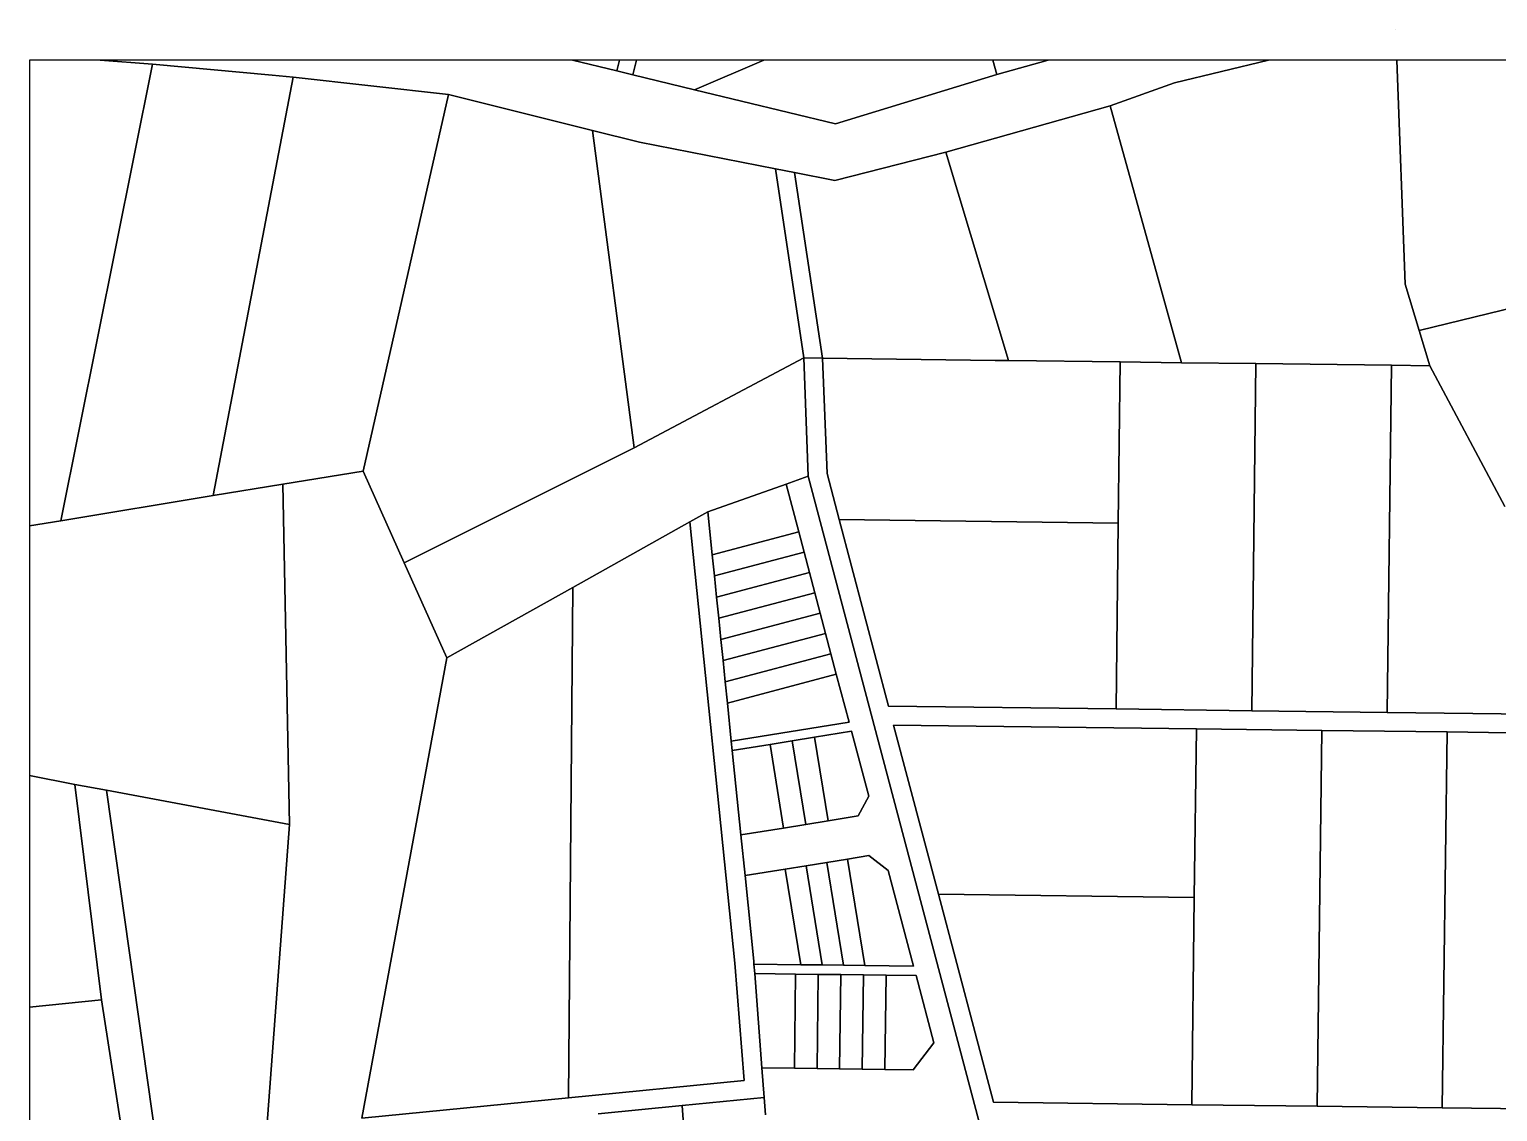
# Model space of a CAD drawing. Header units: inches. Extents: x 3562 to 70198, y -55726 to -1193.
# Drawn here: x 56198 to 60876, y -5171 to -1723 of the extents above; entities that cross this region are included whole.
import ezdxf

# ---------------------------------------------------------------- set-up
doc = ezdxf.new("R2010")
doc.units = ezdxf.units.IN
doc.header["$MEASUREMENT"] = 0
doc.layers.add('Locality Plan', color=7, linetype='Continuous')

# ---------------------------------------------------------------- blocks, each defined once
blk = doc.blocks.new('PD_912705')
at = {"layer": 'Locality Plan', "color": 7}
for p, q in [((60551.1, -1723.1), (60551.1, -1723.8)), ((60551.1, -1723.8), (60551.1, -1723.1)), ((56423.6, -1821.3), (56590.3, -1833.7)), ((56590.3, -1833.7), (56423.6, -1821.3)), ((58069.4, -1855.5), (57927.8, -1821.3)), ((57927.8, -1821.3), (58069.4, -1855.5)), ((58078.2, -1821.3), (58069.4, -1855.5)), ((58069.4, -1855.5), (58078.2, -1821.3)), ((58120.4, -1867.8), (58131.5, -1821.3)), ((58131.5, -1821.3), (58120.4, -1867.8)), ((58316.5, -1915.3), (58537.5, -1821.3)), ((58537.5, -1821.3), (58316.5, -1915.3)), ((59267.1, -1821.3), (59279.7, -1866.5)), ((59279.7, -1866.5), (59267.1, -1821.3)), ((59444, -1821.3), (59279.7, -1866.5)), ((59279.7, -1866.5), (59444, -1821.3)), ((59845.9, -1893.7), (60145.3, -1821.3)), ((60145.3, -1821.3), (59845.9, -1893.7)), ((60554.7, -1821.3), (60581.2, -2535.3)), ((60581.2, -2535.3), (60554.7, -1821.3)), ((56590.3, -1833.7), (56298.2, -3288.4)), ((56298.2, -3288.4), (56590.3, -1833.7)), ((56590.3, -1833.7), (56971.3, -1868.5)), ((56971.3, -1868.5), (56590.3, -1833.7)), ((56971.3, -1868.5), (57037.9, -1875.8)), ((57037.9, -1875.8), (56971.3, -1868.5)), ((58120.4, -1867.8), (58069.4, -1855.5)), ((58069.4, -1855.5), (58120.4, -1867.8)), ((58316.5, -1915.3), (58120.4, -1867.8)), ((58120.4, -1867.8), (58316.5, -1915.3)), ((59279.7, -1866.5), (58766.2, -2024)), ((58766.2, -2024), (59279.7, -1866.5)), ((56783.1, -3208.4), (57037.9, -1875.8)), ((57037.9, -1875.8), (56783.1, -3208.4)), ((57037.9, -1875.8), (57533.1, -1930.8)), ((57533.1, -1930.8), (57037.9, -1875.8)), ((58766.2, -2024), (58316.5, -1915.3)), ((58316.5, -1915.3), (58766.2, -2024)), ((59641.7, -1966.7), (59845.9, -1893.7)), ((59845.9, -1893.7), (59641.7, -1966.7)), ((57261.5, -3130.1), (57533.1, -1930.8)), ((57533.1, -1930.8), (57261.5, -3130.1)), ((57533.1, -1930.8), (57991.4, -2045.4)), ((57991.4, -2045.4), (57533.1, -1930.8)), ((59118, -2114.4), (59641.7, -1966.7)), ((59641.7, -1966.7), (59118, -2114.4)), ((59641.7, -1966.7), (59868.6, -2785)), ((59868.6, -2785), (59641.7, -1966.7)), ((57991.4, -2045.4), (58125, -3055.8)), ((58125, -3055.8), (57991.4, -2045.4)), ((57991.4, -2045.4), (58141.1, -2082.8)), ((58141.1, -2082.8), (57991.4, -2045.4)), ((58141.1, -2082.8), (58575.2, -2167.7)), ((58575.2, -2167.7), (58141.1, -2082.8)), ((58763.8, -2204.5), (59118, -2114.4)), ((59118, -2114.4), (58763.8, -2204.5)), ((59317.7, -2778.1), (59118, -2114.4)), ((59118, -2114.4), (59317.7, -2778.1)), ((58575.2, -2167.7), (58665.1, -2769.9)), ((58665.1, -2769.9), (58575.2, -2167.7)), ((58575.2, -2167.7), (58635.4, -2179.4)), ((58635.4, -2179.4), (58575.2, -2167.7)), ((58635.4, -2179.4), (58725.1, -2770.7)), ((58725.1, -2770.7), (58635.4, -2179.4)), ((58635.4, -2179.4), (58763.8, -2204.5)), ((58763.8, -2204.5), (58635.4, -2179.4)), ((60581.2, -2535.3), (60625.7, -2682.9)), ((60625.7, -2682.9), (60581.2, -2535.3)), ((60625.7, -2682.9), (61047.5, -2578.9)), ((61047.5, -2578.9), (60625.7, -2682.9)), ((60659.5, -2794.8), (60625.7, -2682.9)), ((60625.7, -2682.9), (60659.5, -2794.8)), ((58665.1, -2769.9), (58125, -3055.8)), ((58125, -3055.8), (58665.1, -2769.9)), ((58725.1, -2770.7), (58665.1, -2769.9)), ((58665.1, -2769.9), (58679.3, -3146.8)), ((58665.1, -2769.9), (58725.1, -2770.7)), ((58679.3, -3146.8), (58665.1, -2769.9)), ((58725.1, -2770.7), (58739, -3137.8)), ((58739, -3137.8), (58725.1, -2770.7)), ((58725.1, -2770.7), (59274.9, -2777.5)), ((59274.9, -2777.5), (58725.1, -2770.7)), ((59274.9, -2777.5), (59317.7, -2778.1)), ((59317.7, -2778.1), (59274.9, -2777.5)), ((59317.7, -2778.1), (59673.5, -2782.5)), ((59673.5, -2782.5), (59317.7, -2778.1)), ((59667.2, -3295.9), (59673.5, -2782.5)), ((59673.5, -2782.5), (59667.2, -3295.9)), ((59673.5, -2782.5), (59868.6, -2785)), ((59868.6, -2785), (59673.5, -2782.5)), ((59868.6, -2785), (60105.8, -2787.9)), ((60105.8, -2787.9), (59868.6, -2785)), ((60092.1, -3893.6), (60105.8, -2787.9)), ((60105.8, -2787.9), (60092.1, -3893.6)), ((60105.8, -2787.9), (60538, -2793.3)), ((60538, -2793.3), (60105.8, -2787.9)), ((60538, -2793.3), (60524.2, -3899)), ((60524.2, -3899), (60538, -2793.3)), ((60538, -2793.3), (60659.5, -2794.8)), ((60659.5, -2794.8), (60538, -2793.3)), ((60659.5, -2794.8), (60898.8, -3242.6)), ((60898.8, -3242.6), (60659.5, -2794.8)), ((58125, -3055.8), (57391.9, -3423)), ((57391.9, -3423), (58125, -3055.8)), ((57004.9, -3171.8), (57261.5, -3130.1)), ((57261.5, -3130.1), (57004.9, -3171.8)), ((57261.5, -3130.1), (57391.9, -3423)), ((57391.9, -3423), (57261.5, -3130.1)), ((56783.1, -3208.4), (57004.9, -3171.8)), ((57004.9, -3171.8), (56783.1, -3208.4)), ((57026.5, -4256.5), (57004.9, -3171.8)), ((57004.9, -3171.8), (57026.5, -4256.5)), ((58608.5, -3172), (58359.6, -3260.5)), ((58359.6, -3260.5), (58608.5, -3172)), ((58679.3, -3146.8), (58608.5, -3172)), ((58608.5, -3172), (58679.3, -3146.8)), ((58608.5, -3172), (58648.7, -3323.8)), ((58648.7, -3323.8), (58608.5, -3172)), ((59223, -5199.9), (58679.3, -3146.8)), ((58679.3, -3146.8), (59223, -5199.9)), ((58739, -3137.8), (58777.9, -3284.8)), ((58777.9, -3284.8), (58739, -3137.8)), ((56298.2, -3288.4), (56783.1, -3208.4)), ((56783.1, -3208.4), (56298.2, -3288.4)), ((58359.6, -3260.5), (58302.4, -3292.3)), ((58302.4, -3292.3), (58359.6, -3260.5)), ((58373.4, -3396.7), (58359.6, -3260.5)), ((58359.6, -3260.5), (58373.4, -3396.7)), ((56197.6, -3305.1), (56298.2, -3288.4)), ((56298.2, -3288.4), (56197.6, -3305.1)), ((58302.4, -3292.3), (57929.1, -3500.7)), ((57929.1, -3500.7), (58302.4, -3292.3)), ((58445.7, -4697.4), (58302.4, -3292.3)), ((58302.4, -3292.3), (58445.7, -4697.4)), ((58777.9, -3284.8), (58935.3, -3879.2)), ((58935.3, -3879.2), (58777.9, -3284.8)), ((58777.9, -3284.8), (59667.2, -3295.9)), ((59667.2, -3295.9), (58777.9, -3284.8)), ((59659.9, -3888.2), (59667.2, -3295.9)), ((59667.2, -3295.9), (59659.9, -3888.2)), ((58373.4, -3396.7), (58648.7, -3323.8)), ((58648.7, -3323.8), (58373.4, -3396.7)), ((58648.7, -3323.8), (58665.8, -3388.5)), ((58665.8, -3388.5), (58648.7, -3323.8)), ((58380.3, -3464.2), (58373.4, -3396.7)), ((58373.4, -3396.7), (58380.3, -3464.2)), ((58380.3, -3464.2), (58665.8, -3388.5)), ((58665.8, -3388.5), (58380.3, -3464.2)), ((58665.8, -3388.5), (58682.9, -3453.3)), ((58682.9, -3453.3), (58665.8, -3388.5)), ((57391.9, -3423), (57527.4, -3724.8)), ((57527.4, -3724.8), (57391.9, -3423)), ((58387.2, -3531.7), (58682.9, -3453.3)), ((58682.9, -3453.3), (58387.2, -3531.7)), ((58682.9, -3453.3), (58700.1, -3518.1)), ((58700.1, -3518.1), (58682.9, -3453.3)), ((57527.4, -3724.8), (57929.1, -3500.7)), ((57929.1, -3500.7), (57527.4, -3724.8)), ((57929.1, -3500.7), (57915.6, -5127)), ((57915.6, -5127), (57929.1, -3500.7)), ((58387.2, -3531.7), (58380.3, -3464.2)), ((58380.3, -3464.2), (58387.2, -3531.7)), ((58394.1, -3599.1), (58387.2, -3531.7)), ((58387.2, -3531.7), (58394.1, -3599.1)), ((58394.1, -3599.1), (58700.1, -3518.1)), ((58700.1, -3518.1), (58394.1, -3599.1)), ((58700.1, -3518.1), (58717.2, -3582.8)), ((58717.2, -3582.8), (58700.1, -3518.1)), ((58401, -3666.6), (58394.1, -3599.1)), ((58394.1, -3599.1), (58401, -3666.6)), ((58401, -3666.6), (58717.2, -3582.8)), ((58717.2, -3582.8), (58401, -3666.6)), ((58717.2, -3582.8), (58734.4, -3647.6)), ((58734.4, -3647.6), (58717.2, -3582.8)), ((58407.8, -3734.1), (58734.4, -3647.6)), ((58734.4, -3647.6), (58407.8, -3734.1)), ((58734.4, -3647.6), (58751.5, -3712.4)), ((58751.5, -3712.4), (58734.4, -3647.6)), ((58407.8, -3734.1), (58401, -3666.6)), ((58401, -3666.6), (58407.8, -3734.1)), ((57527.4, -3724.8), (57256.7, -5191.7)), ((57256.7, -5191.7), (57527.4, -3724.8)), ((58414.7, -3801.6), (58407.8, -3734.1)), ((58407.8, -3734.1), (58414.7, -3801.6)), ((58414.7, -3801.6), (58751.5, -3712.4)), ((58751.5, -3712.4), (58414.7, -3801.6)), ((58751.5, -3712.4), (58768.7, -3777.1)), ((58768.7, -3777.1), (58751.5, -3712.4)), ((58421.6, -3869.1), (58768.7, -3777.1)), ((58768.7, -3777.1), (58421.6, -3869.1)), ((58768.7, -3777.1), (58809.1, -3929.9)), ((58809.1, -3929.9), (58768.7, -3777.1)), ((58421.6, -3869.1), (58414.7, -3801.6)), ((58414.7, -3801.6), (58421.6, -3869.1)), ((58434, -3990.4), (58421.6, -3869.1)), ((58421.6, -3869.1), (58434, -3990.4)), ((58935.3, -3879.2), (59659.9, -3888.2)), ((59659.9, -3888.2), (58935.3, -3879.2)), ((60092.1, -3893.6), (59659.9, -3888.2)), ((59659.9, -3888.2), (60092.1, -3893.6)), ((60524.2, -3899), (60092.1, -3893.6)), ((60092.1, -3893.6), (60524.2, -3899)), ((60524.2, -3899), (61303.5, -3908.7)), ((61303.5, -3908.7), (60524.2, -3899)), ((58809.1, -3929.9), (58434, -3990.4)), ((58434, -3990.4), (58809.1, -3929.9)), ((58699.6, -3977.9), (58816.8, -3959)), ((58816.8, -3959), (58699.6, -3977.9)), ((58816.8, -3959), (58871.8, -4166.4)), ((58871.8, -4166.4), (58816.8, -3959)), ((59916, -3951.4), (58951.2, -3939.4)), ((58951.2, -3939.4), (59093.8, -4478.2)), ((59093.8, -4478.2), (58951.2, -3939.4)), ((58951.2, -3939.4), (59916, -3951.4)), ((59916, -3951.4), (59909.3, -4488.4)), ((59909.3, -4488.4), (59916, -3951.4)), ((60315.2, -3956.4), (59916, -3951.4)), ((59916, -3951.4), (60315.2, -3956.4)), ((60300.3, -5153.7), (60315.2, -3956.4)), ((60315.2, -3956.4), (60300.3, -5153.7)), ((60714.4, -3961.4), (60315.2, -3956.4)), ((60315.2, -3956.4), (60714.4, -3961.4)), ((60699.5, -5158.7), (60714.4, -3961.4)), ((60714.4, -3961.4), (60699.5, -5158.7)), ((60714.4, -3961.4), (61113.5, -3966.4)), ((61113.5, -3966.4), (60714.4, -3961.4)), ((58437, -4020.3), (58434, -3990.4)), ((58434, -3990.4), (58437, -4020.3)), ((58437, -4020.3), (58557.5, -4000.9)), ((58557.5, -4000.9), (58437, -4020.3)), ((58464.4, -4289.4), (58437, -4020.3)), ((58437, -4020.3), (58464.4, -4289.4)), ((58557.5, -4000.9), (58628.5, -3989.4)), ((58628.5, -3989.4), (58557.5, -4000.9)), ((58557.5, -4000.9), (58600.5, -4267.4)), ((58600.5, -4267.4), (58557.5, -4000.9)), ((58628.5, -3989.4), (58699.6, -3977.9)), ((58699.6, -3977.9), (58628.5, -3989.4)), ((58628.5, -3989.4), (58671.6, -4256)), ((58671.6, -4256), (58628.5, -3989.4)), ((58699.6, -3977.9), (58742.7, -4244.5)), ((58742.7, -4244.5), (58699.6, -3977.9)), ((56197.6, -4100.5), (56342.7, -4128.5)), ((56342.7, -4128.5), (56197.6, -4100.5)), ((56427.7, -4814.2), (56342.7, -4128.5)), ((56342.7, -4128.5), (56443.1, -4147.2)), ((56342.7, -4128.5), (56427.7, -4814.2)), ((56443.1, -4147.2), (56342.7, -4128.5)), ((56443.1, -4147.2), (56604.7, -5288.1)), ((56604.7, -5288.1), (56443.1, -4147.2)), ((56443.1, -4147.2), (57026.5, -4256.5)), ((57026.5, -4256.5), (56443.1, -4147.2)), ((58871.8, -4166.4), (58838.3, -4229)), ((58838.3, -4229), (58871.8, -4166.4)), ((57026.5, -4256.5), (56954.1, -5221.4)), ((56954.1, -5221.4), (57026.5, -4256.5)), ((58671.6, -4256), (58600.5, -4267.4)), ((58600.5, -4267.4), (58671.6, -4256)), ((58742.7, -4244.5), (58671.6, -4256)), ((58671.6, -4256), (58742.7, -4244.5)), ((58838.3, -4229), (58742.7, -4244.5)), ((58742.7, -4244.5), (58838.3, -4229)), ((58600.5, -4267.4), (58464.4, -4289.4)), ((58464.4, -4289.4), (58600.5, -4267.4)), ((58477.7, -4418.9), (58464.4, -4289.4)), ((58464.4, -4289.4), (58477.7, -4418.9)), ((58606, -4398.2), (58672.1, -4387.6)), ((58672.1, -4387.6), (58606, -4398.2)), ((58672.1, -4387.6), (58738.3, -4376.9)), ((58738.3, -4376.9), (58672.1, -4387.6)), ((58672.1, -4387.6), (58723.2, -4703.7)), ((58723.2, -4703.7), (58672.1, -4387.6)), ((58738.3, -4376.9), (58804.4, -4366.2)), ((58804.4, -4366.2), (58738.3, -4376.9)), ((58738.3, -4376.9), (58791.2, -4704.5)), ((58791.2, -4704.5), (58738.3, -4376.9)), ((58804.4, -4366.2), (58871.8, -4355.3)), ((58871.8, -4355.3), (58804.4, -4366.2)), ((58804.4, -4366.2), (58859.2, -4705.4)), ((58859.2, -4705.4), (58804.4, -4366.2)), ((58871.8, -4355.3), (58934.3, -4402.4)), ((58934.3, -4402.4), (58871.8, -4355.3)), ((58477.7, -4418.9), (58606, -4398.2)), ((58606, -4398.2), (58477.7, -4418.9)), ((58505.4, -4691.4), (58477.7, -4418.9)), ((58477.7, -4418.9), (58505.4, -4691.4)), ((58606, -4398.2), (58655.2, -4702.9)), ((58655.2, -4702.9), (58606, -4398.2)), ((58934.3, -4402.4), (59015, -4707.3)), ((59015, -4707.3), (58934.3, -4402.4)), ((59093.8, -4478.2), (59269.1, -5140.8)), ((59269.1, -5140.8), (59093.8, -4478.2)), ((59093.8, -4478.2), (59909.3, -4488.4)), ((59909.3, -4488.4), (59093.8, -4478.2)), ((59909.3, -4488.4), (59901.1, -5148.7)), ((59901.1, -5148.7), (59909.3, -4488.4)), ((58474.7, -5072.1), (58445.7, -4697.4)), ((58445.7, -4697.4), (58474.7, -5072.1)), ((58506.2, -4701), (58505.4, -4691.4)), ((58505.4, -4691.4), (58506.2, -4701)), ((58655.2, -4702.9), (58506.2, -4701)), ((58508.5, -4731), (58506.2, -4701)), ((58506.2, -4701), (58655.2, -4702.9)), ((58506.2, -4701), (58508.5, -4731)), ((58723.2, -4703.7), (58655.2, -4702.9)), ((58655.2, -4702.9), (58723.2, -4703.7)), ((58791.2, -4704.5), (58723.2, -4703.7)), ((58723.2, -4703.7), (58791.2, -4704.5)), ((58859.2, -4705.4), (58791.2, -4704.5)), ((58791.2, -4704.5), (58859.2, -4705.4)), ((59015, -4707.3), (58859.2, -4705.4)), ((58859.2, -4705.4), (59015, -4707.3)), ((58531.7, -5031.3), (58508.5, -4731)), ((58508.5, -4731), (58639, -4732.6)), ((58639, -4732.6), (58508.5, -4731)), ((58508.5, -4731), (58531.7, -5031.3)), ((58635.3, -5032.6), (58639, -4732.6)), ((58639, -4732.6), (58635.3, -5032.6)), ((58639, -4732.6), (58711, -4733.5)), ((58711, -4733.5), (58639, -4732.6)), ((58707.3, -5033.5), (58711, -4733.5)), ((58711, -4733.5), (58707.3, -5033.5)), ((58711, -4733.5), (58783, -4734.4)), ((58783, -4734.4), (58711, -4733.5)), ((58779.3, -5034.4), (58783, -4734.4)), ((58783, -4734.4), (58779.3, -5034.4)), ((58783, -4734.4), (58855, -4735.3)), ((58855, -4735.3), (58783, -4734.4)), ((58851.3, -5035.3), (58855, -4735.3)), ((58855, -4735.3), (58851.3, -5035.3)), ((58855, -4735.3), (58927, -4736.2)), ((58927, -4736.2), (58855, -4735.3)), ((58923.3, -5036.2), (58927, -4736.2)), ((58927, -4736.2), (58923.3, -5036.2)), ((58927, -4736.2), (59022.9, -4737.4)), ((59022.9, -4737.4), (58927, -4736.2)), ((59022.9, -4737.4), (59079.8, -4952)), ((59079.8, -4952), (59022.9, -4737.4)), ((56197.6, -4837.9), (56427.7, -4814.2)), ((56427.7, -4814.2), (56197.6, -4837.9)), ((56427.7, -4814.2), (56504.9, -5314.6)), ((56504.9, -5314.6), (56427.7, -4814.2)), ((59079.8, -4952), (59013.3, -5037.3)), ((59013.3, -5037.3), (59079.8, -4952)), ((58635.3, -5032.6), (58531.7, -5031.3)), ((58539, -5126.1), (58531.7, -5031.3)), ((58531.7, -5031.3), (58635.3, -5032.6)), ((58531.7, -5031.3), (58539, -5126.1)), ((58707.3, -5033.5), (58635.3, -5032.6)), ((58635.3, -5032.6), (58707.3, -5033.5)), ((58779.3, -5034.4), (58707.3, -5033.5)), ((58707.3, -5033.5), (58779.3, -5034.4)), ((58851.3, -5035.3), (58779.3, -5034.4)), ((58779.3, -5034.4), (58851.3, -5035.3)), ((58923.3, -5036.2), (58851.3, -5035.3)), ((58851.3, -5035.3), (58923.3, -5036.2)), ((59013.3, -5037.3), (58923.3, -5036.2)), ((58923.3, -5036.2), (59013.3, -5037.3)), ((57915.6, -5127), (58474.7, -5072.1)), ((58474.7, -5072.1), (57915.6, -5127)), ((57915.6, -5127), (57256.7, -5191.7)), ((57256.7, -5191.7), (57915.6, -5127)), ((58277.5, -5151.7), (58539, -5126.1)), ((58539, -5126.1), (58277.5, -5151.7)), ((58539, -5126.1), (58543.3, -5181.5)), ((58543.3, -5181.5), (58539, -5126.1)), ((59269.1, -5140.8), (59901.1, -5148.7)), ((59901.1, -5148.7), (59269.1, -5140.8)), ((58009.5, -5178), (58277.5, -5151.7)), ((58277.5, -5151.7), (58009.5, -5178)), ((58277.5, -5151.7), (58439.2, -7370.3)), ((58439.2, -7370.3), (58277.5, -5151.7)), ((59901.1, -5148.7), (60300.3, -5153.7)), ((60300.3, -5153.7), (59901.1, -5148.7)), ((60300.3, -5153.7), (60699.5, -5158.7)), ((60699.5, -5158.7), (60300.3, -5153.7)), ((61098.6, -5163.7), (60699.5, -5158.7)), ((60699.5, -5158.7), (61098.6, -5163.7))]:
    blk.add_line(p, q, dxfattribs=at)

msp = doc.modelspace()

# ---------------------------------------------------------------- linework, layer by layer
at = {"layer": 'Locality Plan', "color": 7}
for p, q in [((56197.6, -1821.3), (56197.6, -16720)), ((70197.6, -1821.3), (56197.6, -1821.3))]:
    msp.add_line(p, q, dxfattribs=at)

# ---------------------------------------------------------------- block references
at = {"layer": 'Locality Plan'}
msp.add_blockref('PD_912705', (0, 0), dxfattribs=at)

doc.saveas('drawing.dxf')
